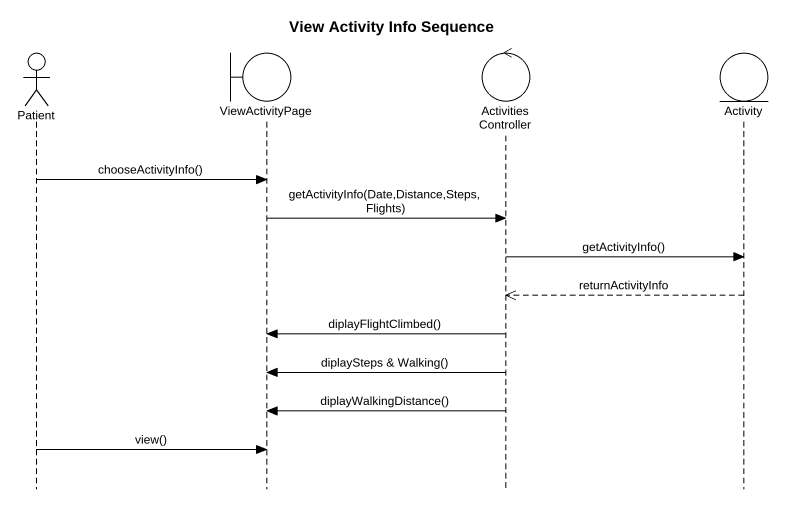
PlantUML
@startuml
title View Activity Info Sequence
hide footbox
actor Patient
boundary ViewActivityPage
control ActivitiesController
entity Activity

Patient -> ViewActivityPage : chooseActivityInfo()
ViewActivityPage -> ActivitiesController : getActivityInfo(Date,Distance,Steps,Flights)
ActivitiesController -> Activity : getActivityInfo()
Activity -->> ActivitiesController : returnActivityInfo
ActivitiesController -> ViewActivityPage : diplayFlightClimbed()
ActivitiesController -> ViewActivityPage : diplaySteps & Walking()
ActivitiesController -> ViewActivityPage : diplayWalkingDistance()
Patient -> ViewActivityPage : view()
@enduml
